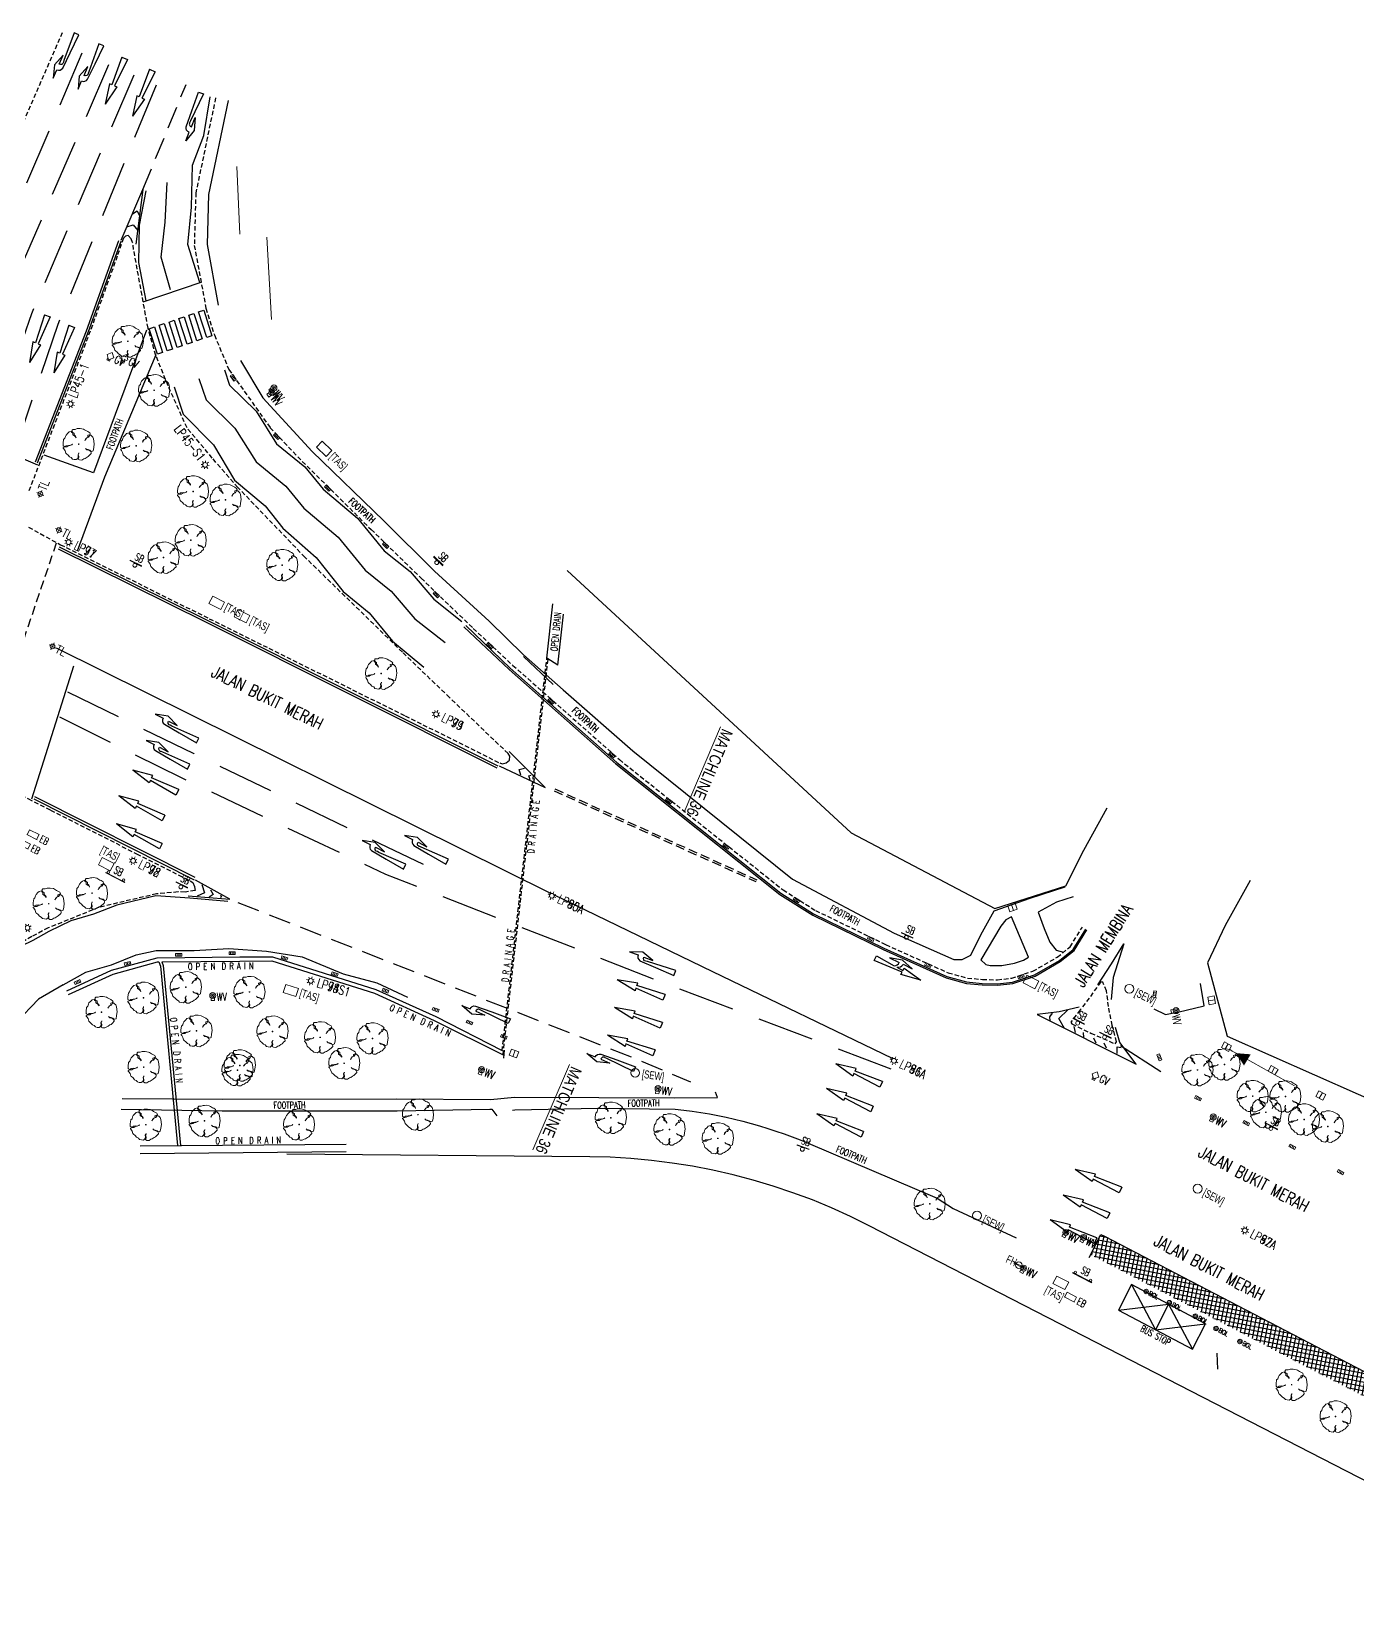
# Model space of a CAD drawing. Header units: millimetres. Extents: x 25846 to 27323, y 29074 to 29862.
# Drawn here: x 26965.7 to 27114.8, y 29251.5 to 29429.6 of the extents above; entities that cross this region are included whole.
import ezdxf

# ---------------------------------------------------------------- set-up
doc = ezdxf.new("R2010")
doc.units = ezdxf.units.MM
for name, pattern in [('DASHED', [0.75, 0.5, -0.25]), ('DASHED2', [9.525, 6.35, -3.175]), ('DASHEDX2', [1.5, 1, -0.5])]:
    doc.linetypes.add(name, pattern=pattern)
for name, color, linetype, lineweight in [('02-PY-MATCHLINE', 7, 'Continuous', 0), ('S_IG_', 2, 'Continuous', 5), ('S_IGK_', 2, 'Continuous', 5), ('S_TREE', 3, 'Continuous', 13)]:
    doc.layers.add(name, color=color, linetype=linetype, lineweight=lineweight)
for name, color, linetype in [('S_BOLLARDS', 7, 'Continuous'), ('S_BUS_STOP', 7, 'Continuous'), ('S_CONC_LINE', 151, 'Continuous'), ('S_DRAIN_LINE', 4, 'Continuous'), ('S_ELECTRIC-BOX', 2, 'Continuous'), ('S_FP_LINE', 11, 'Continuous'), ('S_LP', 7, 'Continuous'), ('S_LP_POINTS', 7, 'Continuous'), ('S_MH-FH', 133, 'Continuous'), ('S_MH-GAS', 133, 'Continuous'), ('S_MH-SEW', 133, 'Continuous'), ('S_MH-TAS', 133, 'Continuous'), ('S_MH-WD', 133, 'Continuous'), ('S_RAIL', 200, 'Continuous'), ('S_RIGID_PAVEMENT', 7, 'Continuous'), ('S_ROAD_LINE', 7, 'DASHED'), ('S_SIGN_BOARD', 7, 'Continuous'), ('S_TRAFFIC-LIGHT', 2, 'Continuous'), ('S_TRAFFIC_LINE', 8, 'Continuous'), ('SS ROADWIDL', 7, 'Continuous')]:
    doc.layers.add(name, color=color, linetype=linetype)
doc.styles.add('ARIAL', font='ARIALUNI.ttf')
doc.styles.add('CB_DIM', font='simplex.shx', dxfattribs={"width": 0.75, "height": 1.35})
doc.styles.add('ROMANS', font='romans', dxfattribs={"height": 2})
doc.styles.add('section', font='simplex.shx', dxfattribs={"width": 0.8, "height": 0.2})
doc.styles.add('SIMPLEX', font='SIMPLEX')
doc.styles.get("Standard").update_dxf_attribs({"font": 'arial.ttf'})

# ---------------------------------------------------------------- blocks, each defined once
blk = doc.blocks.new('tr')
at = {"lineweight": 15}
blk.add_lwpolyline([(-0.48, 0.93), (-0.43, 0.88), (-0.37, 0.82), (-0.29, 0.7), (-0.29, 0.77), (-0.37, 0.9), (-0.44, 0.97), (-0.51, 1.04), (-0.51, 1.25), (-0.65, 1.32), (-0.73, 1.39), (-0.73, 1.6), (-0.66, 1.67), (-0.38, 1.67), (-0.17, 1.75), (-0.03, 1.75), (0.18, 1.76), (0.53, 1.69), (0.67, 1.62), (0.88, 1.49), (1.03, 1.42), (1.24, 1.28), (1.31, 1.15), (1.24, 1.07), (1.03, 1), (1.04, 0.79), (0.9, 0.72), (0.76, 0.57), (0.69, 0.43), (0.9, 0.72), (1.11, 0.79), (1.24, 1), (1.38, 1.01), (1.45, 0.94), (1.6, 0.8), (1.67, 0.59), (1.75, 0.03), (1.69, -0.39), (1.63, -0.74), (1.49, -0.81), (1.34, -0.75), (1.27, -0.68), (1.06, -0.61), (0.92, -0.61), (0.78, -0.48), (0.92, -0.63), (1.04, -0.65), (1.27, -0.75), (1.35, -0.82), (1.42, -0.96), (1.42, -1.03), (1.35, -1.1), (1.28, -1.17), (1.08, -1.38), (0.94, -1.45), (0.73, -1.6), (0.58, -1.64), (0.36, -1.78), (0.11, -1.77), (-0.04, -1.68), (0.03, -1.47), (0.03, -1.4), (-0.05, -1.19), (0.02, -1.05), (0.02, -0.98), (-0.01, -1.08), (-0.07, -1.19), (-0.04, -1.4), (-0.11, -1.61), (-0.28, -1.74), (-0.49, -1.72), (-0.7, -1.67), (-0.84, -1.51), (-1.03, -1.42), (-1.2, -1.23), (-1.38, -1.08), (-1.45, -1.01), (-1.53, -0.73), (-1.67, -0.52), (-1.74, -0.45), (-1.74, -0.38), (-1.47, -0.31), (-1.33, -0.3), (-1.12, -0.16), (-0.98, -0.16), (-0.77, -0.08), (-0.7, -0.01), (-0.98, -0.15), (-1.11, -0.14), (-1.4, -0.17), (-1.54, -0.31), (-1.75, -0.17), (-1.75, 0.11), (-1.69, 0.53), (-1.55, 0.67), (-1.49, 0.88), (-1.42, 1.03), (-1.21, 1.24), (-1.08, 1.38), (-0.8, 1.46), (-0.79, 1.32), (-0.65, 1.25), (-0.65, 1.04)], close=True, dxfattribs=at)
for points in [[(-0.07, 0), (0.07, 0)], [(0, 0.07), (0, -0.07)]]:
    blk.add_lwpolyline(points, dxfattribs=at)
blk = doc.blocks.new('IRON_GRATING')
at = {"lineweight": 15}
blk.add_line((0, 0.36), (0, -0.36), dxfattribs=at)
blk.add_lwpolyline([(-0.44, 0.36), (-0.44, -0.36), (0.44, -0.36), (0.44, 0.36)], close=True, dxfattribs=at)
blk = doc.blocks.new('ig')
blk.add_blockref('IRON_GRATING', (0, 0))
blk = doc.blocks.new('igk')
at = {"lineweight": 15}
for p, q in [((0.35, 0.15), (-0.35, 0.15)), ((-0.35, 0.15), (-0.35, -0.15)), ((-0.18, 0.15), (-0.18, -0.15)), ((0, 0.15), (0, -0.15)), ((0.17, 0.15), (0.17, -0.15)), ((0.35, -0.15), (0.35, 0.15)), ((-0.35, -0.15), (0.35, -0.15))]:
    blk.add_line(p, q, dxfattribs=at)
blk = doc.blocks.new('MH_TAS')
at = {"lineweight": 18}
blk.add_lwpolyline([(-0.75, -0.47), (0.75, -0.47), (0.75, 0.47), (-0.75, 0.47)], close=True, dxfattribs=at)
blk = doc.blocks.new('PTAS')
at = {"layer": 'S_MH-TAS', "lineweight": 18}
blk.add_blockref('MH_TAS', (0, 0), dxfattribs=at)
at = {"layer": 'S_MH-TAS', "lineweight": 18, "width": 0.7}
blk.add_text('[TAS]', height=0.9, dxfattribs=at).set_placement((1.06, -0.36))
blk = doc.blocks.new('WATER-VALVE')
at = {"color": 0, "lineweight": 18}
blk.add_lwpolyline([(-0.1914, -0.27753), (-0.1914, -0.5742), (0.1914, -0.5742), (0.1914, -0.27753)], dxfattribs=at)
blk.add_lwpolyline([(-0.1914, -0.27753), (-0.1914, -0.5742), (0.1914, -0.5742), (0.1914, -0.27753)], dxfattribs=at)
blk.add_lwpolyline([(-0.1914, -0.27753), (-0.1914, -0.5742), (0.1914, -0.5742), (0.1914, -0.27753)], dxfattribs=at)
at = {"lineweight": 18}
blk.add_circle((0, 0), 0.33648, dxfattribs=at)
blk.add_circle((0, 0), 0.33648, dxfattribs=at)
blk.add_circle((0, 0), 0.33648, dxfattribs=at)
at = {"lineweight": 15}
for radius in [0.2036, 0.2036, 0.2036, 0.06203, 0.06203, 0.06203]:
    blk.add_circle((0, 0), radius, dxfattribs=at)
blk = doc.blocks.new('PWD')
at = {"layer": 'S_MH-WD', "lineweight": 18}
blk.add_blockref('WATER-VALVE', (0, 0), dxfattribs=at)
at = {"layer": 'S_MH-WD', "lineweight": 18, "style": 'ROMANS', "width": 0.7}
blk.add_text('WV', height=0.9, dxfattribs=at).set_placement((0.46, -0.58))
blk = doc.blocks.new('FIRE_HYDRANT')
at = {"lineweight": 18}
blk.add_lwpolyline([(-0.62, -0.05), (0.62, -0.05), (0.62, 0.04), (-0.62, 0.04)], close=True, dxfattribs=at)
blk.add_circle((0, 0), 0.372, dxfattribs=at)
blk = doc.blocks.new('GASVALVE')
at = {"lineweight": 15}
for points in [[(0, 0.45), (-0.41, 0), (0, -0.45), (0.41, 0), (0, 0.45)], [(-0.16, -0.27), (-0.16, -0.56), (0.16, -0.56), (0.16, -0.27)]]:
    blk.add_lwpolyline(points, dxfattribs=at)
blk = doc.blocks.new('PGAS')
at = {"layer": 'S_MH-GAS', "lineweight": 15}
blk.add_blockref('GASVALVE', (0, 0), dxfattribs=at)
at = {"layer": 'S_MH-GAS', "lineweight": 15, "style": 'SIMPLEX', "width": 0.71}
blk.add_text('GV', height=0.91, dxfattribs=at).set_placement((0.6, -0.47, 106.81))
blk = doc.blocks.new('TRAFFIC_LIGHT')
at = {"color": 0, "linetype": 'ByBlock', "lineweight": 20}
for points in [[(0, 0.43), (0, -0.43)], [(-0.43, 0), (0.43, 0)]]:
    blk.add_lwpolyline(points, dxfattribs=at)
at = {"color": 0, "linetype": 'ByBlock', "lineweight": 18}
blk.add_circle((0, 0), 0.264, dxfattribs=at)
blk = doc.blocks.new('PTL')
at = {"layer": 'S_TRAFFIC-LIGHT', "lineweight": 18}
blk.add_blockref('TRAFFIC_LIGHT', (0, 0), dxfattribs=at)
at = {"layer": 'S_TRAFFIC-LIGHT', "lineweight": 18, "style": 'SIMPLEX', "width": 0.851}
blk.add_text('TL', height=0.95, dxfattribs=at).set_placement((0.49, -0.47))
blk = doc.blocks.new('MH_SEW')
at = {"lineweight": 18}
blk.add_circle((0, 0), 0.5, dxfattribs=at)
blk = doc.blocks.new('PSEW')
at = {"layer": 'S_MH-SEW', "lineweight": 18}
blk.add_blockref('MH_SEW', (0, 0), dxfattribs=at)
at = {"layer": 'S_MH-SEW', "lineweight": 18, "width": 0.7}
blk.add_text('[SEW]', height=0.9, dxfattribs=at).set_placement((0.79, -0.44, -98.84))
blk = doc.blocks.new('ELECTRIC_BOX')
at = {"lineweight": 18}
blk.add_line((-0.65, -0.31), (0.66, -0.31), dxfattribs=at)
blk.add_lwpolyline([(-0.6, -0.31), (-0.6, 0.31), (0.6, 0.31), (0.6, -0.31)], dxfattribs=at)
blk = doc.blocks.new('PEB')
at = {"layer": 'S_ELECTRIC-BOX', "lineweight": 18}
blk.add_blockref('ELECTRIC_BOX', (0, 0), dxfattribs=at)
at = {"layer": 'S_ELECTRIC-BOX', "lineweight": 18, "style": 'SIMPLEX', "width": 0.7}
blk.add_text('EB', height=0.8, dxfattribs=at).set_placement((0.92, -0.39))
blk = doc.blocks.new('SIGN_BOARD_SMALL')
at = {"color": 0, "lineweight": 18}
for p, q in [((0.73, 0.07), (-0.73, 0.07)), ((0.73, 0), (-0.73, 0))]:
    blk.add_line(p, q, dxfattribs=at)
at = {"lineweight": 18}
blk.add_circle((0, -0.22), 0.216, dxfattribs=at)
blk = doc.blocks.new('SBS')
at = {"layer": 'S_SIGN_BOARD', "lineweight": 15}
blk.add_blockref('SIGN_BOARD_SMALL', (0, 0), dxfattribs=at)
at = {"layer": 'S_SIGN_BOARD', "color": 0, "linetype": 'ByBlock', "lineweight": 15, "style": 'SIMPLEX', "width": 0.65}
blk.add_text('SB', height=0.85, dxfattribs=at).set_placement((-0.39, 0.32))
blk = doc.blocks.new('SIGN_BOARD_BIG')
at = {"layer": 'S_SIGN_BOARD', "lineweight": 18}
blk.add_lwpolyline([(-0.95, -0.05), (0.95, -0.05), (0.95, 0), (-0.95, 0)], close=True, dxfattribs=at)
at = {"layer": 'S_SIGN_BOARD', "color": 0, "linetype": 'ByBlock', "lineweight": 18}
for centre in [(-0.78, 0.12), (0.78, 0.12)]:
    blk.add_circle(centre, 0.111, dxfattribs=at)
blk = doc.blocks.new('SBB')
at = {"layer": 'S_SIGN_BOARD', "color": 0, "linetype": 'ByBlock', "lineweight": 15, "xscale": 1.25, "yscale": 1.25, "zscale": 1.25}
blk.add_blockref('SIGN_BOARD_BIG', (0, 0), dxfattribs=at)
at = {"layer": 'S_SIGN_BOARD', "color": 0, "linetype": 'ByBlock', "lineweight": 15, "style": 'SIMPLEX', "width": 0.65}
blk.add_text('SB', height=0.85, dxfattribs=at).set_placement((-0.48, 0.35))
blk = doc.blocks.new('BOLLARD')
at = {"lineweight": 18}
h = blk.add_hatch(dxfattribs=at)
h.set_pattern_fill('ANSI31', color=256, scale=0.9, style=0)
h.set_pattern_definition([(45, (-20400.67701, -27993.33997), (-0.0795495129, 0.0795495129), [])])
h.paths.add_polyline_path([(-0.26, 0, 1), (0.26, 0, 1)])
blk.add_circle((0, 0), 0.26, dxfattribs=at)
blk = doc.blocks.new('bollards')
at = {"lineweight": 15}
blk.add_blockref('BOLLARD', (0, 0), dxfattribs=at)
at = {"lineweight": 15, "style": 'section', "width": 0.7}
blk.add_text('BOL', height=0.511, dxfattribs=at).set_placement((0.37, -0.25))
blk = doc.blocks.new('AR')
at = {"lineweight": 30}
for p, q in [((-3.3, 0.46), (-5.6, 0)), ((-3.3, -0.46), (-5.6, 0)), ((-3.3, 0.16), (-3.3, 0.46)), ((0, 0.35), (-3.3, 0.16)), ((0, 0.35), (0, -0.35)), ((0, -0.35), (-3.3, -0.16)), ((-3.3, -0.16), (-3.3, -0.46))]:
    blk.add_line(p, q, dxfattribs=at)
blk = doc.blocks.new('A$C05F357FE')
at = {"layer": 'S_TRAFFIC_LINE', "ltscale": 2, "elevation": -108.36}
for points in [[(1.3, 2.64), (1.27, 3.4), (0.98, 3.38), (1.14, 5.68), (1.77, 3.45), (1.47, 3.42), (1.99, 0.06), (1.39, 0), (1.31, 2.3)], [(0.66, 3.05), (0.56, 4.18), (0.29, 2.75), (0.82, 1.39), (0.7, 2.56)]]:
    blk.add_lwpolyline(points, dxfattribs=at)
at = {"layer": 'S_TRAFFIC_LINE', "ltscale": 2}
for centre, radius, start, end in [((0.68, 2.38, -108.36), 0.676, 22.54, 90.9714), ((0.83, 2, -108.36), 0.57, 31.5225, 102.7498)]:
    blk.add_arc(centre, radius, start, end, dxfattribs=at)
blk = doc.blocks.new('A$Ca65eef7b')
at = {"layer": 'SS ROADWIDL', "color": 13}
for points in [[(27025.97, 29369.04), (27028.93, 29366.31), (27057.9, 29339.54), (27074.02, 29331.04), (27082.02, 29333.6), (27084.03, 29337.61), (27086.67, 29342.35)], [(27102.76, 29334.21), (27099.95, 29329.15), (27097.96, 29324.93), (27100.16, 29316.71), (27124.72, 29305.81), (27168.83, 29282.39), (27173.97, 29279.5), (27179.26, 29276.52), (27184.63, 29273.57), (27189.84, 29270.71), (27227.02, 29251.46)], [(27144.43, 29251.94), (27059.9, 29295.37), (27057.8, 29296.4), (27055.68, 29297.37), (27053.52, 29298.27), (27051.33, 29299.07), (27049.12, 29299.83), (27046.88, 29300.5), (27044.62, 29301.1), (27042.35, 29301.62), (27040.05, 29302.06), (27037.75, 29302.43), (27035.43, 29302.72), (27033.11, 29302.93), (27030.77, 29303.07), (27028.51, 29303.12), (26994.42, 29303.42)]]:
    blk.add_lwpolyline(points, dxfattribs=at)
blk = doc.blocks.new('LAMPPOST')
at = {"lineweight": 18}
for points in [[(-0.32, 0.32), (-0.19, 0.19)], [(0, 0.49), (0, 0.26)], [(0.32, 0.32), (0.19, 0.19)], [(-0.49, 0), (-0.26, 0)], [(-0.32, -0.32), (-0.19, -0.19)], [(0, -0.49), (0, -0.26)], [(0.32, -0.32), (0.19, -0.19)], [(0.49, 0), (0.26, 0)]]:
    blk.add_lwpolyline(points, dxfattribs=at)
blk.add_circle((0, 0), 0.264, dxfattribs=at)

msp = doc.modelspace()

# ---------------------------------------------------------------- hatches: boundary and pattern name
at = {"layer": 'S_RIGID_PAVEMENT'}
h = msp.add_hatch(dxfattribs=at)
h.set_pattern_fill('ANSI37', color=256, scale=0.15, angle=-145.9947886)
h.paths.add_polyline_path([(27086.36, 29294.21), (27085.94, 29294.4), (27084.83, 29292.13), (27102.67, 29282.88), (27108.27, 29279.94), (27115.18, 29276.42), (27119.66, 29274.06), (27120.81, 29276.25)])
h.paths.add_polyline_path([(27083.91, 29293.21), (27085.35, 29292.46), (27085.97, 29293.66), (27084.53, 29294.41)], flags=9)

# ---------------------------------------------------------------- linework, layer by layer
at = {"color": 251, "lineweight": 9, "true_color": 0x6d6d6d, "elevation": 3.09}
for points in [[(26988.8, 29414.47), (26989.14, 29406.87)], [(26992.7, 29397.29), (26992.19, 29406.54)]]:
    msp.add_lwpolyline(points, dxfattribs=at)
at = {"color": 7, "lineweight": 9, "elevation": 3.09}
msp.add_lwpolyline([(27107.75, 29311.11), (27101.16, 29314.78)], dxfattribs=at)
at = {"color": 7, "lineweight": 0, "transparency": 33554559}
msp.add_solid([(27102.05, 29313.39, 3.09), (27101.16, 29314.78, 3.09), (27102.81, 29314.65, 3.09)], dxfattribs=at)
at = {"layer": 'S_BUS_STOP'}
msp.add_lwpolyline([(27087.94, 29285.88), (27096.26, 29281.48), (27097.71, 29284.35), (27089.39, 29288.75)], close=True, dxfattribs=at)
for points in [[(27089.39, 29288.75), (27092.1, 29283.68), (27097.71, 29284.35)], [(27087.94, 29285.88), (27093.55, 29286.55), (27096.26, 29281.48)], [(27093.55, 29286.55), (27092.1, 29283.68)]]:
    msp.add_lwpolyline(points, dxfattribs=at)
at = {"layer": 'S_CONC_LINE'}
msp.add_lwpolyline([(27084.66, 29291.8), (27085.94, 29294.4), (27086.36, 29294.21), (27120.81, 29276.25), (27119.44, 29273.64)], dxfattribs=at)
at = {"layer": 'S_DRAIN_LINE'}
for points in [[(27023.67, 29359.19), (27024.36, 29365.29)], [(27024.9, 29358.42), (27025.56, 29364.16)], [(27024.9, 29358.42), (27023.67, 29359.19)], [(26969.69, 29321.79), (26974.73, 29324.12), (26979.84, 29325.5), (26989.16, 29325.61), (26992.82, 29325.63), (27004.45, 29321.94), (27011.18, 29318.9), (27018.66, 29315.08)], [(26969.89, 29321.36), (26974.89, 29323.68), (26979.91, 29325.04), (26980.04, 29325.04)], [(26980.04, 29325.04), (26980.22, 29324.57), (26982.14, 29304.39)], [(26980.38, 29325.04), (26989.16, 29325.14), (26992.75, 29325.17), (27004.28, 29321.51), (27010.99, 29318.47), (27018.74, 29314.6)], [(26980.38, 29325.04), (26980.54, 29324.65), (26982.47, 29304.39)], [(26977.95, 29304.35), (27001.1, 29304.55)], [(26977.96, 29303.51), (27001.11, 29303.71)]]:
    msp.add_lwpolyline(points, dxfattribs=at)
at = {"layer": 'S_DRAIN_LINE', "linetype": 'DASHED'}
for points in [[(27018.64, 29315.04), (27023.67, 29359.19)], [(27018.74, 29314.6), (27023.81, 29359.11)]]:
    msp.add_lwpolyline(points, dxfattribs=at)
at = {"layer": 'S_FP_LINE'}
for points in [[(26978.65, 29396.08), (26972.71, 29380.03), (26967.15, 29382.04)], [(26979.71, 29393.32), (26973.92, 29379.55), (26970.87, 29371.23)], [(26989.24, 29392.68), (26991.73, 29388.47), (26997.28, 29382.45), (27005.34, 29374.64), (27011.04, 29368.98), (27017.19, 29363.35), (27021.06, 29359.56), (27025.51, 29355.62), (27033.34, 29348.77), (27051.3, 29334.34), (27062.72, 29328.28), (27069.41, 29325.33), (27070.35, 29325.3), (27071.35, 29325.81), (27072.48, 29328.1), (27073.96, 29330.78), (27078.02, 29332.21), (27081.96, 29333.49)], [(27082.86, 29332.35), (27080.99, 29331.76), (27078.9, 29330.64), (27079.6, 29328.8), (27080.22, 29327.28), (27080.94, 29326.35), (27081.77, 29326.15)], [(27075.92, 29330.12), (27075.27, 29329.78), (27074.71, 29329.07), (27072.48, 29325.29), (27073.04, 29324.77), (27073.53, 29324.63), (27074.81, 29324.64), (27076.24, 29324.92), (27077.26, 29325.24), (27077.81, 29325.56), (27075.92, 29330.12)], [(27091.9, 29319.78), (27093.22, 29319.12), (27093.98, 29319.27), (27094.61, 29319.39), (27097.58, 29320.12), (27097.17, 29322.61)], [(26975.91, 29309.69), (26987.23, 29309.59), (27006.71, 29309.63), (27017.32, 29309.57), (27020.04, 29309.85), (27029.51, 29309.81), (27037.99, 29309.75), (27042.85, 29309.8), (27042.64, 29310.38)], [(26975.82, 29308.48), (26987.15, 29308.28), (27006.85, 29308.29), (27017.27, 29308.5), (27017.47, 29308.47), (27018.06, 29307.74)], [(27099.11, 29279.23), (27099.03, 29281.04)]]:
    msp.add_lwpolyline(points, dxfattribs=at)
msp.add_lwpolyline([(27019.81, 29308.37), (27020.07, 29308.39), (27029.41, 29308.58), (27038.1, 29308.5, -0.073375), (27053.06, 29304.65), (27067.55, 29298.48), (27069.36, 29297.32), (27076.44, 29294.01)], format="xyb", dxfattribs=at)
at = {"layer": 'S_RAIL', "flags": 128}
msp.add_lwpolyline([(26987.82, 29421.92), (26985.62, 29411.35), (26985.46, 29405.73), (26986.72, 29398.89)], dxfattribs=at)
at = {"layer": 'S_RAIL'}
for points in [[(27024.1, 29332.75), (26968.52, 29360.33)], [(27021.06, 29359.37), (27024.38, 29356.24)], [(27062.53, 29314.17), (27042.33, 29323.93), (27024.46, 29332.59)], [(27018.85, 29314.23), (27018.92, 29315.1)]]:
    msp.add_lwpolyline(points, dxfattribs=at)
at = {"layer": 'S_ROAD_LINE'}
for points in [[(26951.31, 29387.13), (26957.06, 29401.59), (26969.24, 29429.65)], [(26986.43, 29422.21), (26984.2, 29411.52), (26984.03, 29405.62), (26985.34, 29398.55), (26986.29, 29395.54), (26987.92, 29391.66), (26992.56, 29385.11), (26996.17, 29381.33), (27003.92, 29373.66), (27009.54, 29368.19), (27015.4, 29362.54), (27019.83, 29358.39), (27031.83, 29347.79), (27050.23, 29333.14), (27053.87, 29330.83), (27061.76, 29326.99), (27068.78, 29323.82), (27070.95, 29323.23), (27072.65, 29323.07), (27074.32, 29323.03), (27075.94, 29323.22), (27078.31, 29323.99), (27081.05, 29325.57), (27082.49, 29326.72), (27083.88, 29328.96)], [(26965.39, 29373.93), (26968.97, 29371.96), (26985.71, 29363.64), (27007.73, 29352.72), (27018.37, 29347.42), (27018.66, 29347.32), (27019.1, 29347.41), (27019.48, 29347.72), (27019.49, 29348.17), (27019.32, 29348.47), (27012.73, 29354.77), (27007.43, 29359.87), (26996.47, 29370.55), (26988.93, 29378.39), (26986.05, 29381.7), (26983.21, 29385.09), (26981.08, 29389.83), (26979.7, 29393.25), (26978.83, 29396.31), (26977.21, 29405.15), (26977.1, 29405.93), (26976.95, 29406.37), (26976.61, 29406.71), (26976.3, 29406.65), (26976.06, 29406.43), (26975.36, 29404.4), (26972.33, 29395.97), (26965.43, 29377.99)], [(26959.82, 29346.06), (26965.37, 29343.38), (26967.87, 29342.11), (26977.55, 29337.2), (26983.88, 29333.99), (26984.07, 29333.5), (26984.11, 29333.06), (26982.99, 29332.9), (26982.2, 29332.91), (26979.78, 29332.69), (26973.31, 29331.18), (26967.61, 29328.87), (26965.76, 29327.89), (26962.71, 29326.12), (26959.13, 29323.28), (26954.76, 29319.39), (26952.9, 29317.47), (26951.51, 29315.82), (26950.42, 29314.33), (26950.15, 29314.22), (26949.84, 29314.41)], [(27086.19, 29322.75), (27085.94, 29322.79), (27084.65, 29320.98), (27083.65, 29319.65), (27082.58, 29318.28), (27082.68, 29318.07), (27084.82, 29317.03), (27087.55, 29315.83), (27087.72, 29316.06), (27087.24, 29317.89), (27086.82, 29320.01), (27086.6, 29321.79), (27086.19, 29322.75)]]:
    msp.add_lwpolyline(points, dxfattribs=at)
at = {"layer": 'S_TRAFFIC_LINE', "linetype": 'DASHED2', "flags": 128}
for points in [[(26954.75, 29386.07), (26959.98, 29400.38), (26971.95, 29428.47)], [(26957.65, 29384.81), (26962.82, 29399.2), (26974.95, 29427.17)], [(26960.77, 29383.54), (26965.76, 29397.97), (26977.93, 29426.37)], [(26963.76, 29382.23), (26968.72, 29396.74), (26980.26, 29424.88)], [(26969.76, 29355.41), (26983.96, 29348.47), (27011.59, 29335.14)], [(26968.88, 29352.61), (26982.62, 29345.73), (27005.51, 29334.92), (27037.26, 29322.5), (27062.48, 29312.99)]]:
    msp.add_lwpolyline(points, dxfattribs=at)
at = {"layer": 'S_TRAFFIC_LINE', "ltscale": 2}
for points, elevation in [([(26968.57, 29425.37, 0.366785), (26969.24, 29425.55), (26970.09, 29427.28), (26971.06, 29429.3), (26970.51, 29429.53), (26969.38, 29426.39), (26969.31, 29426.22, -0.556559), (26968.84, 29425.99), (26969.28, 29427.01), (26968.31, 29425.9), (26968.18, 29424.43), (26968.57, 29425.37)], 8.11), ([(26971.36, 29424.11, 0.366785), (26972.03, 29424.29), (26972.88, 29426.02), (26973.85, 29428.04), (26973.29, 29428.27), (26972.17, 29425.13), (26972.1, 29424.96, -0.556559), (26971.63, 29424.73), (26972.06, 29425.75), (26971.1, 29424.64), (26970.97, 29423.17), (26971.36, 29424.11)], 8.09), ([(26983.45, 29418.33, -0.366785), (26983.11, 29418.94), (26983.75, 29420.76), (26984.5, 29422.86), (26985.06, 29422.64), (26983.61, 29419.63), (26983.54, 29419.46, 0.556559), (26983.71, 29418.96), (26984.12, 29419.99), (26984.01, 29418.52), (26983.06, 29417.39), (26983.45, 29418.33)], 7.89), ([(26980.53, 29352.45, 0.366785), (26980.67, 29351.76), (26982.34, 29350.79), (26984.28, 29349.69), (26984.55, 29350.22), (26981.5, 29351.56), (26981.33, 29351.65, -0.556559), (26981.14, 29352.13), (26982.12, 29351.63), (26981.08, 29352.67), (26979.63, 29352.9), (26980.53, 29352.45)], 12.41), ([(26979.51, 29349.49, 0.366785), (26979.65, 29348.8), (26981.32, 29347.84), (26983.26, 29346.73), (26983.53, 29347.27), (26980.48, 29348.61), (26980.31, 29348.69, -0.556559), (26980.12, 29349.18), (26981.1, 29348.67), (26980.06, 29349.71), (26978.61, 29349.95), (26979.51, 29349.49)], 12.42), ([(27008.58, 29338.81, 0.366785), (27008.72, 29338.12), (27010.38, 29337.16), (27012.33, 29336.05), (27012.6, 29336.59), (27009.55, 29337.93), (27009.37, 29338.01, -0.556559), (27009.19, 29338.5), (27010.16, 29337.99), (27009.13, 29339.03), (27007.67, 29339.27), (27008.58, 29338.81)], 12.42), ([(27003.81, 29338.25, 0.366785), (27003.95, 29337.56), (27005.61, 29336.6), (27007.56, 29335.49), (27007.83, 29336.02), (27004.78, 29337.36), (27004.61, 29337.45, -0.556559), (27004.42, 29337.93), (27005.4, 29337.43), (27004.36, 29338.47), (27002.9, 29338.7), (27003.81, 29338.25)], 12.37), ([(27033.93, 29325.84, 0.366785), (27034.14, 29325.17), (27035.9, 29324.4), (27037.96, 29323.52), (27038.17, 29324.08), (27034.99, 29325.07), (27034.81, 29325.13, -0.556559), (27034.57, 29325.59), (27035.6, 29325.2), (27034.45, 29326.12), (27032.98, 29326.19), (27033.93, 29325.84)], 12.48), ([(27015.04, 29319.75, -0.366785), (27015.66, 29320.08), (27017.47, 29319.43), (27019.57, 29318.66), (27019.33, 29318.1), (27016.34, 29319.58), (27016.17, 29319.65, 0.556559), (27015.67, 29319.49), (27016.69, 29319.06), (27015.22, 29319.18), (27014.11, 29320.15), (27015.04, 29319.75)], 12.25), ([(27029.11, 29314.35, -0.366785), (27029.73, 29314.68), (27031.54, 29314.03), (27033.64, 29313.26), (27033.4, 29312.71), (27030.41, 29314.18), (27030.24, 29314.26, 0.556559), (27029.74, 29314.09), (27030.76, 29313.66), (27029.29, 29313.79), (27028.18, 29314.75), (27029.11, 29314.35)], 11.87)]:
    msp.add_lwpolyline(points, format="xyb", dxfattribs=dict(at, elevation=elevation))
at = {"layer": 'S_TRAFFIC_LINE', "linetype": 'DASHED', "ltscale": 5, "flags": 128}
for points in [[(26978.25, 29411.9), (26983.1, 29423.71)], [(26988.94, 29331.72), (27033.77, 29314.12), (27039.83, 29311.57)]]:
    msp.add_lwpolyline(points, dxfattribs=at)
at = {"layer": 'S_TRAFFIC_LINE'}
for points, elevation in [([(26984.66, 29401.44), (26983.29, 29405.73), (26983.72, 29409.91), (26983.82, 29414.65), (26985.12, 29417.99), (26985.82, 29422.31)], 8.16), ([(26981.36, 29400.6), (26980.32, 29404.28), (26980.76, 29408.24), (26980.99, 29412.67)], 8.1), ([(26975.8, 29406.2), (26978.25, 29411.9), (26977.47, 29405.75)], 8.24), ([(26978.63, 29399.39), (26977.81, 29403.7), (26977.87, 29407.89), (26978.62, 29411.75)], 8.16), ([(26978.29, 29399.27), (26984.8, 29401.49)], 8.16), ([(26983.41, 29397.76), (26983.98, 29397.96), (26984.9, 29395.09), (26984.32, 29394.89), (26983.41, 29397.76)], 8.03), ([(26984.51, 29398.14), (26985.09, 29398.34), (26986.01, 29395.46), (26985.43, 29395.26), (26984.51, 29398.14)], 7.99), ([(26978.97, 29396.25), (26979.55, 29396.45), (26980.46, 29393.58), (26979.88, 29393.38), (26978.97, 29396.25)], 8.16), ([(26980.08, 29396.63), (26980.66, 29396.83), (26981.57, 29393.96), (26980.99, 29393.76), (26980.08, 29396.63)], 8.13), ([(26981.19, 29397), (26981.77, 29397.2), (26982.68, 29394.33), (26982.1, 29394.13), (26981.19, 29397)], 8.09), ([(26982.3, 29397.38), (26982.88, 29397.58), (26983.79, 29394.71), (26983.21, 29394.51), (26982.3, 29397.38)], 8.06)]:
    msp.add_lwpolyline(points, dxfattribs=dict(at, elevation=elevation))
for points in [[(26977.07, 29409.15), (26977.6, 29409.49), (26977.88, 29408.94)], [(26976.45, 29407.71), (26977.17, 29407.91), (26977.67, 29407.3)], [(26966.16, 29381.26), (26971.91, 29396.01), (26975.55, 29406.18)], [(26966.4, 29381.16), (26972.15, 29395.92), (26975.8, 29406.09)], [(26984.54, 29390.64), (26985.36, 29388.23), (26988.59, 29385.07), (26990.97, 29381.26), (26994.32, 29378.55), (26996.35, 29376.07), (27000.19, 29372.82), (27003.23, 29369.08), (27006.17, 29366.75), (27008.84, 29363.62), (27012.22, 29360.95)], [(26987.42, 29391.62), (26988, 29389.89), (26990.98, 29386.99), (26993.27, 29383.3), (26996.47, 29380.72), (26998.52, 29378.21), (27002.37, 29374.96), (27005.38, 29371.25), (27008.29, 29368.95), (27010.96, 29365.82), (27014.1, 29363.33)], [(26981.78, 29389.7), (26982.76, 29386.62), (26986.18, 29383.17), (26988.55, 29379.2), (26992.01, 29376.31), (26993.97, 29373.82), (26997.75, 29370.51), (27000.75, 29366.68), (27003.68, 29364.28), (27006.3, 29361.1), (27009.84, 29358.19)], [(26951.82, 29387.19), (26966.4, 29380.94)], [(27018.09, 29346.82), (26985.41, 29363.21), (26968.77, 29371.46)], [(27018.2, 29347.04), (26985.52, 29363.43), (26968.88, 29371.67)], [(27014.35, 29362.71), (27019.42, 29357.94), (27031.44, 29347.32), (27049.87, 29332.64), (27053.58, 29330.3), (27061.5, 29326.44), (27068.57, 29323.25), (27070.84, 29322.63), (27072.62, 29322.46), (27074.35, 29322.42), (27076.07, 29322.62), (27078.56, 29323.43), (27081.39, 29325.07), (27082.96, 29326.31), (27084.4, 29328.64)], [(27014.55, 29362.88), (27019.53, 29358.06), (27031.54, 29347.45), (27049.97, 29332.77), (27053.66, 29330.44), (27061.57, 29326.59), (27068.63, 29323.4), (27070.87, 29322.79), (27072.63, 29322.62), (27074.34, 29322.58), (27076.03, 29322.78), (27078.49, 29323.58), (27081.3, 29325.2), (27082.83, 29326.42), (27084.26, 29328.72)], [(26965.78, 29343.38), (26970.5, 29358.32)], [(27018.32, 29347.08), (27023.49, 29344.67), (27019.44, 29348.7)], [(27020.76, 29346.06), (27020.55, 29346.67), (27021.15, 29346.83)], [(27021.78, 29345.52), (27021.63, 29345.96), (27021.92, 29346.06)], [(26966, 29343.38), (26984, 29334.29)], [(26984.13, 29334.52), (26966.09, 29343.62)], [(26983.35, 29332.48), (26988.04, 29332.11), (26984.17, 29334.23)], [(26984.87, 29333.75), (26985.16, 29332.8), (26984.37, 29332.43)], [(26987.79, 29331.84), (26983.51, 29332.22), (26979.72, 29332.49), (26975.33, 29331.42), (26972.7, 29330.4), (26970.15, 29329.67), (26967.68, 29328.48), (26965.88, 29327.46)], [(26985.87, 29333.13), (26986.17, 29332.62), (26985.71, 29332.32)], [(26986.96, 29332.57), (26987.07, 29332.35), (26986.92, 29332.29)], [(26965.88, 29327.46), (26963.16, 29326.15), (26959.83, 29323.05)], [(26969.28, 29322.45), (26971.83, 29323.9), (26974.72, 29324.72), (26977.49, 29325.83), (26979.73, 29326.31), (26984, 29326.34), (26987.9, 29326.55), (26992.13, 29326.26), (26996.14, 29325.6), (27000.78, 29323.72), (27004.55, 29322.69), (27008.02, 29321.09)], [(27085.61, 29322.46), (27087.16, 29324.82), (27088.56, 29327.07), (27087.34, 29323.29), (27087.13, 29320.83)], [(26969.28, 29322.45), (26966.52, 29320.86), (26964.01, 29318.24)], [(27083.51, 29319.94), (27081.28, 29319.44), (27078.78, 29319.12), (27089.93, 29313.54), (27088.1, 29315.99), (27087.62, 29317.68)], [(27081.87, 29317.56), (27081.25, 29318.68), (27082.23, 29319.66)], [(27080.27, 29318.4), (27080.23, 29318.86), (27080.51, 29319.27)], [(27083.12, 29317.11), (27082.95, 29317.77)], [(27084.06, 29316.55), (27083.99, 29317.11)], [(27085.42, 29315.9), (27085.18, 29316.47)], [(27086.61, 29315.36), (27086.35, 29315.91)], [(27087.8, 29314.74), (27087.81, 29315.51), (27088.24, 29315.4)], [(27088.16, 29315.65), (27092.69, 29312.72)]]:
    msp.add_lwpolyline(points, dxfattribs=at)
at = {"layer": 'S_TRAFFIC_LINE', "linetype": 'DASHEDX2'}
msp.add_lwpolyline([(26968.51, 29372.14), (26959.77, 29346.33)], dxfattribs=at)
at = {"layer": 'S_TRAFFIC_LINE', "linetype": 'DASHEDX2', "flags": 128}
for points in [[(27024.49, 29344.28), (27047.18, 29334.07)], [(27024.58, 29344.49), (27047.28, 29334.28)]]:
    msp.add_lwpolyline(points, dxfattribs=at)

# ---------------------------------------------------------------- block references
at = {"layer": 'S_BOLLARDS', "rotation": 332.6137013766611}
for p in [(27091.05, 29287.98), (27093.65, 29286.72, -14.11), (27096.59, 29285.2), (27098.92, 29283.82), (27101.59, 29282.36)]:
    msp.add_blockref('bollards', p, dxfattribs=at)
at = {"layer": 'S_ELECTRIC-BOX'}
for p, rotation in [((26964.92, 29338.29), 333.0963576750956), ((26965.91, 29339.35), 333.0963576750956), ((27082.55, 29287.36), 332.6137013765559)]:
    msp.add_blockref('PEB', p, dxfattribs=dict(at, rotation=rotation))
at = {"layer": 'S_IG_'}
for p, rotation in [((27076.02, 29331.17), 19.43908727505882), ((27098.42, 29320.72), 280.7428361042959), ((27100.09, 29315.51), 151.1298814622343), ((27019.99, 29314.74), 339.2497879837663), ((27105.32, 29312.86), 151.1298814622343), ((27110.69, 29310.02), 151.1298814622343)]:
    msp.add_blockref('ig', p, dxfattribs=dict(at, rotation=rotation))
at = {"layer": 'S_IGK_'}
for p, rotation in [((26988.4, 29390.73), 305.2842967569268), ((26993.28, 29384.14), 313.6441586640406), ((26999.02, 29378.32), 135.282288825356), ((27005.53, 29371.88), 135.7949394655608), ((27011.24, 29366.35), 316.0747058353509), ((27017.26, 29360.61), 136.8435236680348), ((27024.16, 29354.36), 318.5388801324049), ((27030.99, 29348.33), 318.5388801333202), ((27037.39, 29343.17), 321.4647745108722), ((27043.83, 29338.04), 321.4647745107951), ((27051.74, 29332), 327.7170527750706), ((27060.1, 29327.64), 334.0425663287837), ((26976.52, 29324.87), 195.1923334501154), ((26994.16, 29325.47), 162.3961043384136), ((27066.52, 29324.68), 335.67644173079), ((26970.91, 29322.78), 202.8876380852055), ((26999.81, 29323.68), 162.3961043384643), ((27076.97, 29323.4), 17.8686216465775), ((27005.53, 29321.81), 159.2497879840547), ((27092, 29321.42), 261.4919904708224), ((27011.17, 29319.67), 159.2497879852105), ((27014.97, 29318.23), 159.2497880055628), ((27018.83, 29316.63), 159.2497879861089), ((27092.53, 29314.31), 291.5397383095863), ((27096.88, 29309.71), 152.7933617022037), ((27102.3, 29306.92), 332.793361706371), ((27107.49, 29304.25), 332.7933617034808), ((27112.91, 29301.39), 332.0244449067324)]:
    msp.add_blockref('igk', p, dxfattribs=dict(at, rotation=rotation))
for p in [(26982.28, 29325.83), (26988.29, 29326.02)]:
    msp.add_blockref('igk', p, dxfattribs=at)
at = {"layer": 'S_LP', "lineweight": 18}
for p, rotation in [((26970.12, 29387.78), 69.00671006741148), ((26985.24, 29380.93), 307.8424958489147), ((26969.9, 29372.24), 333.6371549035941), ((27011.21, 29352.9), 333.6371549035942), ((26977.15, 29336.41), 333.0963576750956), ((27024.24, 29332.48), 334.2338309695119), ((26965.27, 29328.86), 27.85169193872962), ((26997.12, 29322.91), 342.3961043381857), ((27062.7, 29313.92), 334.7202187464321), ((27102.16, 29294.85), 332.4382122306304)]:
    msp.add_blockref('LAMPPOST', p, dxfattribs=dict(at, rotation=rotation))
at = {"layer": 'S_LP_POINTS', "lineweight": 18}
for p, rotation in [((26970.12, 29387.78), 69.00671006741148), ((26985.24, 29380.93), 307.8424958489147), ((26969.9, 29372.24), 333.6371549035942), ((27011.21, 29352.9), 333.6371549035942), ((26977.15, 29336.41), 333.0963576750956), ((27024.24, 29332.48), 334.2338309695119), ((26965.27, 29328.86), 27.85169193872962), ((26997.12, 29322.91), 342.3961043381856), ((27062.7, 29313.92), 334.7202187464321), ((27102.16, 29294.85), 332.4382122306304)]:
    msp.add_blockref('LAMPPOST', p, dxfattribs=dict(at, rotation=rotation))
at = {"layer": 'S_MH-FH', "lineweight": 18, "rotation": 334.3945005615058}
msp.add_blockref('FIRE_HYDRANT', (27076.74, 29290.93), dxfattribs=at)
at = {"layer": 'S_MH-GAS'}
for p, rotation in [((26974.6, 29393.16), 333.6371549035941), ((26976.2, 29392.93), 333.6371549035941), ((27085.35, 29312.28), 333.3833663305152)]:
    msp.add_blockref('PGAS', p, dxfattribs=dict(at, rotation=rotation))
at = {"layer": 'S_MH-SEW'}
for p, rotation in [((27089.16, 29322.02), 333.3832660147053), ((27033.6, 29312.57), 351.6696438263244), ((27096.84, 29299.55), 332.3402756019823), ((27072.04, 29296.52), 334.3945005614963)]:
    msp.add_blockref('PSEW', p, dxfattribs=dict(at, rotation=rotation))
at = {"layer": 'S_MH-TAS'}
for p, rotation in [((26998.63, 29382.75), 315.8885154395635), ((26986.56, 29365.42), 333.6371549035941), ((26989.4, 29363.92), 333.6371634763941), ((27078.09, 29322.79), 333.3832660147053), ((26994.89, 29321.84), 342.3961043381857)]:
    msp.add_blockref('PTAS', p, dxfattribs=dict(at, rotation=rotation))
at = {"layer": 'S_MH-TAS', "lineweight": 18}
for p, rotation in [((26974.13, 29336.03), 333.0963576750956), ((27081.46, 29288.95), 332.6137013765181)]:
    msp.add_blockref('MH_TAS', p, dxfattribs=dict(at, rotation=rotation))
at = {"layer": 'S_MH-WD'}
for p, rotation in [((26992.75, 29389.07), 307.8424326813719), ((26992.99, 29389.59), 307.8424326813719), ((27094.42, 29319.57), 280.7428361042959), ((27016.33, 29312.93), 339.2497879837654), ((27036.17, 29310.8), 351.6696438263244), ((27098.6, 29307.61), 332.7933617040828), ((27082.02, 29294.62), 332.6137013765181), ((27084.02, 29294.06), 332.6137013765181), ((27077.27, 29290.61), 334.3945005615058)]:
    msp.add_blockref('PWD', p, dxfattribs=dict(at, rotation=rotation))
msp.add_blockref('PWD', (26986.1, 29321.26), dxfattribs=at)
at = {"layer": 'S_SIGN_BOARD'}
for name, p, rotation in [('SBS', (26977.45, 29369.84), 333.6371549035941), ('SBS', (27011.44, 29370.1), 315.8885154395635), ('SBB', (26975.16, 29334.56), 333.0963576750956), ('SBS', (26982.61, 29333.67), 333.0963576750956), ('SBS', (27064.17, 29328), 335.6766521897057), ('SBS', (27083.45, 29318.35), 333.3832660147053), ('SBS', (27086.47, 29316.77), 333.3832660147053), ('SBS', (27105.17, 29306.51), 331.2684695913181), ('SBS', (27052.47, 29304.18), 340.4274431364034), ('SBB', (27083.88, 29289.56), 332.6137013765181)]:
    msp.add_blockref(name, p, dxfattribs=dict(at, rotation=rotation))
at = {"layer": 'S_TRAFFIC-LIGHT'}
for p, rotation in [((26966.72, 29377.66), 69.00671006741148), ((26968.8, 29373.6), 333.6371549035941), ((26968.09, 29360.52), 333.4910784004675)]:
    msp.add_blockref('PTL', p, dxfattribs=dict(at, rotation=rotation))
at = {"layer": 'S_TRAFFIC_LINE'}
for name, p, rotation in [('AR', (26976.21, 29426.65, 8.08), 66.72337196189406), ('AR', (26979.3, 29425.28, 8.05), 66.72337196189406), ('AR', (26967.5, 29397.69, 12.1), 68.93509486662987), ('AR', (26970.24, 29396.51, 12.04), 68.93509486662987), ('AR', (26982.12, 29344.12, 12.44), 333.5892103190679), ('AR', (26980.56, 29341.23, 12.39), 333.5892103190679), ('AR', (26980.28, 29338.06, 12.4), 333.5892103190679), ('A$C05F357FE', (27061.45, 29326.92, 108.36), 238.7855291443433), ('AR', (27036.83, 29321.06, 12.45), 339.2669172193076), ('AR', (27036.53, 29317.92, 12.62), 339.2669172193076), ('AR', (27035.71, 29314.81, 12.35), 339.2669172193076), ('AR', (27061.26, 29311.26, 12.91), 335.6219768405479), ('AR', (27060.23, 29308.5, 12.79), 335.6219768405479), ('AR', (27059.14, 29305.65, 12.78), 335.6219768405479), ('AR', (27088.18, 29299.4, 13.72), 335.6219768405231), ('AR', (27086.83, 29296.51, 13.59), 335.6219768405231), ('AR', (27085.37, 29293.71, 13.49), 335.6219768405231)]:
    msp.add_blockref(name, p, dxfattribs=dict(at, rotation=rotation))
at = {"layer": 'S_TREE'}
for p in [(26976.55, 29394.83), (26979.52, 29389.32), (26971.03, 29383.26), (26977.5, 29383.07), (26983.89, 29377.95), (26987.55, 29377), (26983.63, 29372.46), (26980.58, 29370.51), (26993.92, 29369.67), (27005.04, 29357.47), (26972.53, 29332.76), (26967.66, 29331.59), (26983.08, 29322.19), (26990.23, 29321.66), (26973.61, 29319.4), (26978.31, 29321), (26984.28, 29317.29), (26992.83, 29317.21), (26998.17, 29316.56), (27004.07, 29316.44), (26978.34, 29313.22), (26988.89, 29312.88), (26989.15, 29313.4), (27000.89, 29313.64), (27096.82, 29312.89), (27099.86, 29313.52), (27103.03, 29309.95), (27106.71, 29309.92), (26985.19, 29307.16), (27009.18, 29307.87), (27030.87, 29307.52), (27104.52, 29308.13), (27108.81, 29307.32), (26978.58, 29306.74), (26995.81, 29306.76), (27037.46, 29306.21), (27042.9, 29305.2), (27111.49, 29306.53), (27066.72, 29297.83), (27107.41, 29277.5), (27112.35, 29273.92)]:
    msp.add_blockref('tr', p, dxfattribs=at)
at = {"layer": 'SS ROADWIDL'}
msp.add_blockref('A$Ca65eef7b', (0, 0), dxfattribs=at)

# ---------------------------------------------------------------- texts
at = {"layer": '02-PY-MATCHLINE', "style": 'ARIAL', "width": 0.8}
for p in [(27043.42, 29351.36, -2.24), (27026.44, 29313.39, -2.24)]:
    msp.add_text('%%UMATCHLINE 36', height=1.3, rotation=246.8708, dxfattribs=at).set_placement(p)
at = {"layer": 'S_BUS_STOP', "style": 'SIMPLEX', "width": 0.65}
msp.add_text('BUS STOP', height=0.75, rotation=331.8081, dxfattribs=at).set_placement((27090.32, 29283.58, 3.74))
at = {"layer": 'S_DRAIN_LINE', "linetype": 'DASHED', "style": 'SIMPLEX', "width": 0.65}
for s, rotation, p in [('OPEN DRAIN', 84.0256, (27024.84, 29359.94, 3.74)), ('D R A I N A G E', 84.0256, (27022.23, 29337.21, 3.74)), ('D R A I N A G E', 83.4008, (27019.34, 29322.73, 3.74)), ('O P E N  D R A I N', 0.8215, (26983.32, 29324.13, 3.74)), ('O P E N  D R A I N', 335.9094, (27005.91, 29319.63, 3.74)), ('O P E N  D R A I N', 275.3923, (26981.31, 29318.76, 3.74)), ('O P E N  D R A I N', 0.8215, (26986.41, 29304.54, 3.74))]:
    msp.add_text(s, height=0.75, rotation=rotation, dxfattribs=at).set_placement(p)
at = {"layer": 'S_FP_LINE', "style": 'SIMPLEX', "width": 0.65}
for rotation, p in [(69.851, (26974.83, 29382.56, 3.74)), (317.4143, (27001.3, 29376.75, 3.74)), (317.4143, (27026.42, 29353.21, 3.74)), (332.1762, (27055.42, 29330.79, 3.74)), (0.8442, (26992.94, 29308.54, 3.74)), (0.8442, (27032.76, 29308.76, 3.74)), (337.3838, (27056.12, 29303.7, 3.74))]:
    msp.add_text('FOOTPATH', height=0.75, rotation=rotation, dxfattribs=at).set_placement(p)
at = {"layer": 'S_LP', "lineweight": 18, "style": 'SIMPLEX', "width": 0.75}
for s, rotation, p in [('LP45-1', 69.0067, (26970.8, 29388.35)), ('LP45-S1', 307.8425, (26981.68, 29384.93))]:
    msp.add_text(s, height=1.01, rotation=rotation, dxfattribs=at).set_placement(p)
at = {"layer": 'S_LP', "color": 1, "lineweight": 18, "style": 'SIMPLEX', "width": 0.75}
for s, rotation, p in [('LP91', 333.6372, (26970.4, 29371.5)), ('LP93', 333.6372, (27011.71, 29352.16)), ('LP92', 333.0964, (26977.64, 29335.67)), ('LP95A', 334.2338, (27024.75, 29331.75)), ('LP94', 342.3961, (26997.73, 29322.26)), ('LP96A', 334.7202, (27063.21, 29313.19)), ('LP97A', 332.4382, (27102.64, 29294.1))]:
    msp.add_text(s, height=1.01, rotation=rotation, dxfattribs=at).set_placement(p)
at = {"layer": 'S_LP_POINTS', "lineweight": 18, "style": 'SIMPLEX', "width": 0.75}
for s, rotation, p in [('LP45-1', 69.0067, (26970.8, 29388.35)), ('LP45-S1', 307.8425, (26981.68, 29384.93)), ('LP77', 333.6372, (26970.4, 29371.5)), ('LP79', 333.6372, (27011.71, 29352.16)), ('LP78', 333.0964, (26977.64, 29335.67)), ('LP80', 334.2338, (27024.75, 29331.75)), ('LP78S1', 342.3961, (26997.73, 29322.26)), ('LP81', 334.7202, (27063.21, 29313.19)), ('LP82', 332.4382, (27102.64, 29294.1))]:
    msp.add_text(s, height=1.01, rotation=rotation, dxfattribs=at).set_placement(p)
at = {"layer": 'S_MH-FH', "lineweight": 18, "width": 0.7}
msp.add_text('FH', height=0.9, rotation=334.3945, dxfattribs=at).set_placement((27075.19, 29291.3))
at = {"layer": 'S_MH-TAS', "lineweight": 18, "width": 0.7}
for rotation, p in [(333.0964, (26973.37, 29337.32)), (332.6137, (27079.54, 29287.86))]:
    msp.add_text('[TAS]', height=0.9, rotation=rotation, dxfattribs=at).set_placement(p)
at = {"layer": 'S_ROAD_LINE', "style": 'CB_DIM', "width": 0.75}
for s, rotation, p in [('JALAN BUKIT MERAH', 333.5404, (26985.83, 29357.19, 209.22)), ('JALAN MEMBINA', 57.8586, (27083.99, 29322.07, 209.22)), ('JALAN BUKIT MERAH', 332.2728, (27096.8, 29303.2, 209.22)), ('JALAN BUKIT MERAH', 332.2728, (27091.79, 29293.24, 209.22))]:
    msp.add_text(s, height=1.35, rotation=rotation, dxfattribs=at).set_placement(p)

doc.saveas('drawing.dxf')
